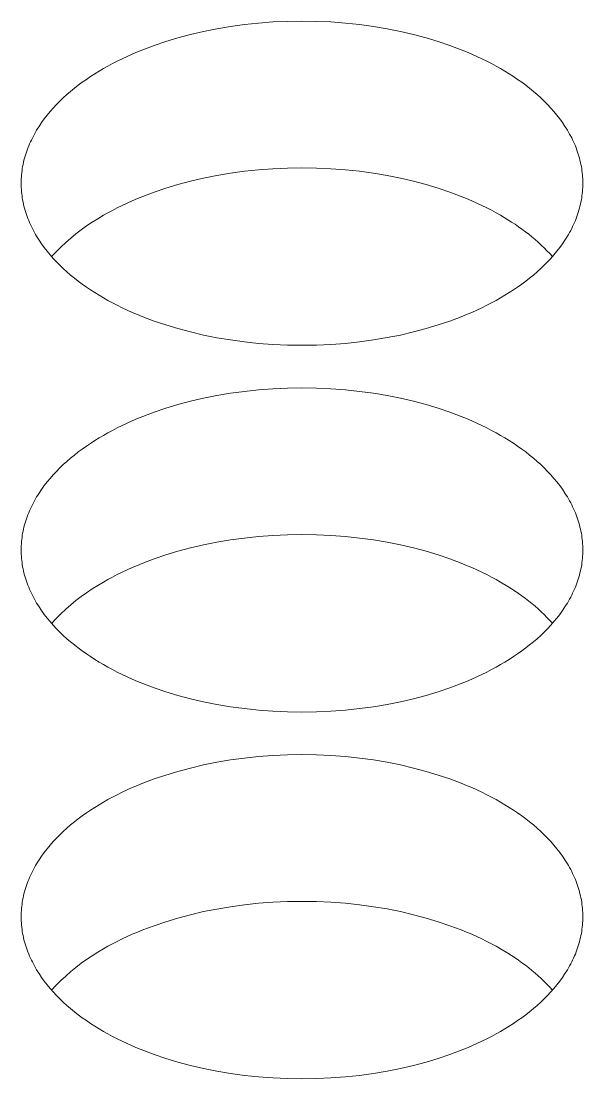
# Model space of a CAD drawing. Header units: millimetres. Extents: x 8434 to 10928, y 788 to 2545.
# Drawn here: x 9978.1 to 9988.6, y 2137.79 to 2157.56 of the extents above; entities that cross this region are included whole.
import ezdxf

# ---------------------------------------------------------------- set-up
doc = ezdxf.new("R2010")
doc.units = ezdxf.units.MM
doc.layers.add('ZANO_R', color=7, linetype='Continuous', lineweight=0)

msp = doc.modelspace()

# ---------------------------------------------------------------- linework, layer by layer
at = {"layer": 'ZANO_R'}
for p, q in [((9982.808, 2157.545), (9983.079, 2157.557)), ((9983.079, 2157.557), (9983.35, 2157.561)), ((9983.35, 2157.561), (9983.622, 2157.557)), ((9983.622, 2157.557), (9983.892, 2157.545)), ((9981.266, 2157.312), (9981.509, 2157.368)), ((9981.509, 2157.368), (9981.758, 2157.418)), ((9981.758, 2157.418), (9982.014, 2157.461)), ((9982.014, 2157.461), (9982.275, 2157.496)), ((9982.275, 2157.496), (9982.54, 2157.524)), ((9982.54, 2157.524), (9982.808, 2157.545)), ((9983.892, 2157.545), (9984.16, 2157.524)), ((9984.16, 2157.524), (9984.426, 2157.497)), ((9984.426, 2157.497), (9984.686, 2157.461)), ((9984.686, 2157.461), (9984.942, 2157.418)), ((9984.942, 2157.418), (9985.192, 2157.368)), ((9985.192, 2157.368), (9985.435, 2157.312)), ((9980.585, 2157.106), (9980.804, 2157.18)), ((9980.804, 2157.18), (9981.031, 2157.249)), ((9981.031, 2157.249), (9981.266, 2157.312)), ((9985.435, 2157.312), (9985.67, 2157.249)), ((9985.67, 2157.249), (9985.897, 2157.18)), ((9985.897, 2157.18), (9986.115, 2157.106)), ((9980.177, 2156.944), (9980.276, 2156.986)), ((9980.276, 2156.986), (9980.377, 2157.027)), ((9980.377, 2157.027), (9980.585, 2157.106)), ((9986.115, 2157.106), (9986.324, 2157.027)), ((9986.324, 2157.027), (9986.425, 2156.986)), ((9986.425, 2156.986), (9986.523, 2156.944)), ((9979.723, 2156.72), (9979.808, 2156.767)), ((9979.808, 2156.767), (9979.897, 2156.812)), ((9979.897, 2156.812), (9979.988, 2156.857)), ((9979.988, 2156.857), (9980.081, 2156.901)), ((9980.081, 2156.901), (9980.177, 2156.944)), ((9986.523, 2156.944), (9986.619, 2156.901)), ((9986.619, 2156.901), (9986.713, 2156.857)), ((9986.713, 2156.857), (9986.803, 2156.812)), ((9986.803, 2156.812), (9986.892, 2156.767)), ((9986.892, 2156.767), (9986.978, 2156.72)), ((9979.399, 2156.525), (9979.478, 2156.576)), ((9979.478, 2156.576), (9979.558, 2156.625)), ((9979.558, 2156.625), (9979.639, 2156.673)), ((9979.639, 2156.673), (9979.723, 2156.72)), ((9986.978, 2156.72), (9987.061, 2156.673)), ((9987.061, 2156.673), (9987.142, 2156.625)), ((9987.142, 2156.625), (9987.223, 2156.576)), ((9987.223, 2156.576), (9987.302, 2156.525)), ((9979.17, 2156.363), (9979.245, 2156.418)), ((9979.245, 2156.418), (9979.321, 2156.472)), ((9979.321, 2156.472), (9979.399, 2156.525)), ((9987.302, 2156.525), (9987.379, 2156.472)), ((9987.379, 2156.472), (9987.456, 2156.418)), ((9987.456, 2156.418), (9987.53, 2156.363)), ((9978.89, 2156.127), (9978.957, 2156.188)), ((9978.957, 2156.188), (9979.026, 2156.248)), ((9979.026, 2156.248), (9979.097, 2156.306)), ((9979.097, 2156.306), (9979.17, 2156.363)), ((9987.53, 2156.363), (9987.603, 2156.306)), ((9987.603, 2156.306), (9987.674, 2156.248)), ((9987.674, 2156.248), (9987.744, 2156.188)), ((9987.744, 2156.188), (9987.811, 2156.127)), ((9978.701, 2155.936), (9978.761, 2156.001)), ((9978.761, 2156.001), (9978.824, 2156.065)), ((9978.824, 2156.065), (9978.89, 2156.127)), ((9987.811, 2156.127), (9987.876, 2156.065)), ((9987.876, 2156.065), (9987.939, 2156.001)), ((9987.939, 2156.001), (9987.999, 2155.936)), ((9978.534, 2155.734), (9978.587, 2155.803)), ((9978.587, 2155.803), (9978.643, 2155.87)), ((9978.643, 2155.87), (9978.701, 2155.936)), ((9987.999, 2155.936), (9988.058, 2155.87)), ((9988.058, 2155.87), (9988.113, 2155.803)), ((9988.113, 2155.803), (9988.166, 2155.734)), ((9978.413, 2155.558), (9978.436, 2155.594)), ((9978.436, 2155.594), (9978.484, 2155.665)), ((9978.484, 2155.665), (9978.534, 2155.734)), ((9988.166, 2155.734), (9988.217, 2155.665)), ((9988.217, 2155.665), (9988.264, 2155.594)), ((9988.264, 2155.594), (9988.287, 2155.558)), ((9978.311, 2155.376), (9978.33, 2155.413)), ((9978.33, 2155.413), (9978.35, 2155.45)), ((9978.35, 2155.45), (9978.37, 2155.486)), ((9978.37, 2155.486), (9978.391, 2155.522)), ((9978.391, 2155.522), (9978.413, 2155.558)), ((9988.287, 2155.558), (9988.309, 2155.523)), ((9988.309, 2155.523), (9988.33, 2155.486)), ((9988.33, 2155.486), (9988.351, 2155.45)), ((9988.351, 2155.45), (9988.371, 2155.413)), ((9988.371, 2155.413), (9988.39, 2155.377)), ((9978.214, 2155.152), (9978.228, 2155.189)), ((9978.228, 2155.189), (9978.243, 2155.227)), ((9978.243, 2155.227), (9978.259, 2155.265)), ((9978.259, 2155.265), (9978.275, 2155.302)), ((9978.275, 2155.302), (9978.293, 2155.339)), ((9978.293, 2155.339), (9978.311, 2155.376)), ((9988.39, 2155.377), (9988.408, 2155.34)), ((9988.408, 2155.34), (9988.425, 2155.302)), ((9988.425, 2155.302), (9988.442, 2155.265)), ((9988.442, 2155.265), (9988.458, 2155.227)), ((9988.458, 2155.227), (9988.473, 2155.19)), ((9988.473, 2155.19), (9988.487, 2155.152)), ((9978.155, 2154.96), (9978.165, 2154.998)), ((9978.165, 2154.998), (9978.176, 2155.037)), ((9978.176, 2155.037), (9978.188, 2155.075)), ((9978.188, 2155.075), (9978.2, 2155.113)), ((9978.2, 2155.113), (9978.214, 2155.152)), ((9988.487, 2155.152), (9988.5, 2155.114)), ((9988.5, 2155.114), (9988.513, 2155.076)), ((9988.513, 2155.076), (9988.524, 2155.037)), ((9988.524, 2155.037), (9988.535, 2154.999)), ((9988.535, 2154.999), (9988.545, 2154.96)), ((9978.118, 2154.766), (9978.124, 2154.805)), ((9978.124, 2154.805), (9978.13, 2154.844)), ((9978.13, 2154.844), (9978.138, 2154.882)), ((9978.138, 2154.882), (9978.146, 2154.921)), ((9978.146, 2154.921), (9978.155, 2154.96)), ((9982.808, 2154.802), (9982.54, 2154.782)), ((9983.079, 2154.814), (9982.808, 2154.802)), ((9983.35, 2154.819), (9983.079, 2154.814)), ((9983.622, 2154.814), (9983.35, 2154.819)), ((9983.892, 2154.802), (9983.622, 2154.814)), ((9984.161, 2154.782), (9983.892, 2154.802)), ((9988.545, 2154.96), (9988.554, 2154.921)), ((9988.554, 2154.921), (9988.563, 2154.883)), ((9988.563, 2154.883), (9988.57, 2154.844)), ((9988.57, 2154.844), (9988.577, 2154.805)), ((9988.577, 2154.805), (9988.582, 2154.766)), ((9978.103, 2154.57), (9978.104, 2154.609)), ((9978.104, 2154.609), (9978.106, 2154.648)), ((9978.106, 2154.648), (9978.109, 2154.687)), ((9978.109, 2154.687), (9978.113, 2154.727)), ((9978.113, 2154.727), (9978.118, 2154.766)), ((9981.509, 2154.626), (9981.266, 2154.569)), ((9981.758, 2154.676), (9981.509, 2154.626)), ((9982.014, 2154.719), (9981.758, 2154.676)), ((9982.275, 2154.754), (9982.014, 2154.719)), ((9982.54, 2154.782), (9982.275, 2154.754)), ((9984.426, 2154.754), (9984.161, 2154.782)), ((9984.686, 2154.719), (9984.426, 2154.754)), ((9984.942, 2154.676), (9984.686, 2154.719)), ((9985.192, 2154.626), (9984.942, 2154.676)), ((9985.435, 2154.569), (9985.192, 2154.626)), ((9988.582, 2154.766), (9988.587, 2154.727)), ((9988.587, 2154.727), (9988.591, 2154.688)), ((9988.591, 2154.688), (9988.594, 2154.649)), ((9988.594, 2154.649), (9988.596, 2154.609)), ((9988.596, 2154.609), (9988.598, 2154.57)), ((9978.102, 2154.531), (9978.103, 2154.57)), ((9978.103, 2154.491), (9978.102, 2154.531)), ((9978.104, 2154.452), (9978.103, 2154.491)), ((9978.106, 2154.413), (9978.104, 2154.452)), ((9978.109, 2154.374), (9978.106, 2154.413)), ((9980.804, 2154.438), (9980.586, 2154.364)), ((9981.031, 2154.506), (9980.804, 2154.438)), ((9981.266, 2154.569), (9981.031, 2154.506)), ((9985.67, 2154.507), (9985.435, 2154.569)), ((9985.897, 2154.438), (9985.67, 2154.507)), ((9986.115, 2154.364), (9985.897, 2154.438)), ((9988.594, 2154.413), (9988.591, 2154.374)), ((9988.596, 2154.452), (9988.594, 2154.413)), ((9988.598, 2154.492), (9988.596, 2154.452)), ((9988.598, 2154.57), (9988.598, 2154.531)), ((9988.598, 2154.531), (9988.598, 2154.492)), ((9978.113, 2154.335), (9978.109, 2154.374)), ((9978.118, 2154.296), (9978.113, 2154.335)), ((9978.124, 2154.257), (9978.118, 2154.296)), ((9978.13, 2154.218), (9978.124, 2154.257)), ((9978.138, 2154.179), (9978.13, 2154.218)), ((9980.177, 2154.202), (9980.081, 2154.159)), ((9980.276, 2154.244), (9980.177, 2154.202)), ((9980.377, 2154.285), (9980.276, 2154.244)), ((9980.586, 2154.364), (9980.377, 2154.285)), ((9986.324, 2154.285), (9986.115, 2154.364)), ((9986.425, 2154.244), (9986.324, 2154.285)), ((9986.523, 2154.202), (9986.425, 2154.244)), ((9986.619, 2154.159), (9986.523, 2154.202)), ((9988.57, 2154.218), (9988.563, 2154.179)), ((9988.577, 2154.257), (9988.57, 2154.218)), ((9988.582, 2154.296), (9988.577, 2154.257)), ((9988.587, 2154.335), (9988.582, 2154.296)), ((9988.591, 2154.374), (9988.587, 2154.335)), ((9978.146, 2154.14), (9978.138, 2154.179)), ((9978.155, 2154.101), (9978.146, 2154.14)), ((9978.165, 2154.063), (9978.155, 2154.101)), ((9978.176, 2154.024), (9978.165, 2154.063)), ((9978.188, 2153.986), (9978.176, 2154.024)), ((9979.809, 2154.024), (9979.723, 2153.978)), ((9979.897, 2154.07), (9979.809, 2154.024)), ((9979.988, 2154.115), (9979.897, 2154.07)), ((9980.081, 2154.159), (9979.988, 2154.115)), ((9986.713, 2154.115), (9986.619, 2154.159)), ((9986.804, 2154.07), (9986.713, 2154.115)), ((9986.892, 2154.025), (9986.804, 2154.07)), ((9986.978, 2153.978), (9986.892, 2154.025)), ((9988.524, 2154.025), (9988.513, 2153.986)), ((9988.535, 2154.063), (9988.524, 2154.025)), ((9988.545, 2154.102), (9988.535, 2154.063)), ((9988.554, 2154.14), (9988.545, 2154.102)), ((9988.563, 2154.179), (9988.554, 2154.14)), ((9978.2, 2153.948), (9978.188, 2153.986)), ((9978.214, 2153.91), (9978.2, 2153.948)), ((9978.228, 2153.872), (9978.214, 2153.91)), ((9978.243, 2153.834), (9978.228, 2153.872)), ((9978.259, 2153.797), (9978.243, 2153.834)), ((9978.275, 2153.759), (9978.259, 2153.797)), ((9979.426, 2153.802), (9979.323, 2153.733)), ((9979.532, 2153.868), (9979.426, 2153.802)), ((9979.639, 2153.931), (9979.532, 2153.868)), ((9979.723, 2153.978), (9979.639, 2153.931)), ((9987.061, 2153.931), (9986.978, 2153.978)), ((9987.198, 2153.849), (9987.061, 2153.931)), ((9987.265, 2153.806), (9987.198, 2153.849)), ((9987.332, 2153.763), (9987.265, 2153.806)), ((9988.442, 2153.797), (9988.425, 2153.759)), ((9988.458, 2153.834), (9988.442, 2153.797)), ((9988.473, 2153.872), (9988.458, 2153.834)), ((9988.487, 2153.91), (9988.473, 2153.872)), ((9988.5, 2153.948), (9988.487, 2153.91)), ((9988.513, 2153.986), (9988.5, 2153.948)), ((9978.293, 2153.722), (9978.275, 2153.759)), ((9978.311, 2153.685), (9978.293, 2153.722)), ((9978.33, 2153.648), (9978.311, 2153.685)), ((9978.35, 2153.612), (9978.33, 2153.648)), ((9978.37, 2153.575), (9978.35, 2153.612)), ((9979.222, 2153.66), (9979.124, 2153.585)), ((9979.323, 2153.733), (9979.222, 2153.66)), ((9987.397, 2153.718), (9987.332, 2153.763)), ((9987.461, 2153.672), (9987.397, 2153.718)), ((9987.524, 2153.625), (9987.461, 2153.672)), ((9987.586, 2153.578), (9987.524, 2153.625)), ((9988.351, 2153.612), (9988.33, 2153.575)), ((9988.371, 2153.648), (9988.351, 2153.612)), ((9988.39, 2153.685), (9988.371, 2153.648)), ((9988.408, 2153.722), (9988.39, 2153.685)), ((9988.425, 2153.759), (9988.408, 2153.722)), ((9978.391, 2153.539), (9978.37, 2153.575)), ((9978.413, 2153.503), (9978.391, 2153.539)), ((9978.436, 2153.467), (9978.413, 2153.503)), ((9978.484, 2153.397), (9978.436, 2153.467)), ((9978.934, 2153.423), (9978.843, 2153.338)), ((9979.028, 2153.505), (9978.934, 2153.423)), ((9979.124, 2153.585), (9979.028, 2153.505)), ((9987.646, 2153.529), (9987.586, 2153.578)), ((9987.706, 2153.479), (9987.646, 2153.529)), ((9987.764, 2153.428), (9987.706, 2153.479)), ((9987.82, 2153.376), (9987.764, 2153.428)), ((9988.264, 2153.468), (9988.217, 2153.397)), ((9988.287, 2153.503), (9988.264, 2153.468)), ((9988.309, 2153.539), (9988.287, 2153.503)), ((9988.33, 2153.575), (9988.309, 2153.539)), ((9978.534, 2153.327), (9978.484, 2153.397)), ((9978.587, 2153.259), (9978.534, 2153.327)), ((9978.643, 2153.191), (9978.587, 2153.259)), ((9978.755, 2153.25), (9978.67, 2153.159)), ((9978.843, 2153.338), (9978.755, 2153.25)), ((9987.875, 2153.324), (9987.82, 2153.376)), ((9987.928, 2153.27), (9987.875, 2153.324)), ((9987.98, 2153.215), (9987.928, 2153.27)), ((9988.03, 2153.16), (9987.98, 2153.215)), ((9988.113, 2153.259), (9988.058, 2153.192)), ((9988.166, 2153.327), (9988.113, 2153.259)), ((9988.217, 2153.397), (9988.166, 2153.327)), ((9978.701, 2153.125), (9978.643, 2153.191)), ((9978.761, 2153.06), (9978.701, 2153.125)), ((9978.824, 2152.997), (9978.761, 2153.06)), ((9987.939, 2153.061), (9987.876, 2152.997)), ((9987.999, 2153.125), (9987.939, 2153.061)), ((9988.058, 2153.192), (9987.999, 2153.125)), ((9978.89, 2152.934), (9978.824, 2152.997)), ((9978.957, 2152.873), (9978.89, 2152.934)), ((9979.026, 2152.814), (9978.957, 2152.873)), ((9979.097, 2152.756), (9979.026, 2152.814)), ((9987.674, 2152.814), (9987.603, 2152.756)), ((9987.744, 2152.874), (9987.674, 2152.814)), ((9987.811, 2152.935), (9987.744, 2152.874)), ((9987.876, 2152.997), (9987.811, 2152.935)), ((9979.17, 2152.699), (9979.097, 2152.756)), ((9979.245, 2152.643), (9979.17, 2152.699)), ((9979.321, 2152.589), (9979.245, 2152.643)), ((9987.456, 2152.643), (9987.379, 2152.59)), ((9987.53, 2152.699), (9987.456, 2152.643)), ((9987.603, 2152.756), (9987.53, 2152.699)), ((9979.399, 2152.537), (9979.321, 2152.589)), ((9979.478, 2152.486), (9979.399, 2152.537)), ((9979.558, 2152.436), (9979.478, 2152.486)), ((9979.639, 2152.388), (9979.558, 2152.436)), ((9987.142, 2152.436), (9987.061, 2152.388)), ((9987.223, 2152.486), (9987.142, 2152.436)), ((9987.302, 2152.537), (9987.223, 2152.486)), ((9987.379, 2152.59), (9987.302, 2152.537)), ((9979.723, 2152.341), (9979.639, 2152.388)), ((9979.808, 2152.295), (9979.723, 2152.341)), ((9979.897, 2152.249), (9979.808, 2152.295)), ((9979.988, 2152.204), (9979.897, 2152.249)), ((9986.803, 2152.249), (9986.713, 2152.204)), ((9986.892, 2152.295), (9986.803, 2152.249)), ((9986.978, 2152.341), (9986.892, 2152.295)), ((9987.061, 2152.388), (9986.978, 2152.341)), ((9980.081, 2152.16), (9979.988, 2152.204)), ((9980.177, 2152.117), (9980.081, 2152.16)), ((9980.276, 2152.075), (9980.177, 2152.117)), ((9980.377, 2152.034), (9980.276, 2152.075)), ((9980.585, 2151.955), (9980.377, 2152.034)), ((9986.324, 2152.034), (9986.115, 2151.955)), ((9986.425, 2152.075), (9986.324, 2152.034)), ((9986.523, 2152.117), (9986.425, 2152.075)), ((9986.619, 2152.16), (9986.523, 2152.117)), ((9986.713, 2152.204), (9986.619, 2152.16)), ((9980.804, 2151.881), (9980.585, 2151.955)), ((9981.031, 2151.813), (9980.804, 2151.881)), ((9985.897, 2151.881), (9985.67, 2151.813)), ((9986.115, 2151.955), (9985.897, 2151.881)), ((9981.266, 2151.75), (9981.031, 2151.813)), ((9981.509, 2151.693), (9981.266, 2151.75)), ((9981.758, 2151.643), (9981.509, 2151.693)), ((9982.014, 2151.601), (9981.758, 2151.643)), ((9984.942, 2151.644), (9984.686, 2151.601)), ((9985.192, 2151.693), (9984.942, 2151.644)), ((9985.435, 2151.75), (9985.192, 2151.693)), ((9985.67, 2151.813), (9985.435, 2151.75)), ((9982.275, 2151.565), (9982.014, 2151.601)), ((9982.54, 2151.537), (9982.275, 2151.565)), ((9982.808, 2151.517), (9982.54, 2151.537)), ((9983.079, 2151.505), (9982.808, 2151.517)), ((9983.35, 2151.501), (9983.079, 2151.505)), ((9983.622, 2151.505), (9983.35, 2151.501)), ((9983.892, 2151.517), (9983.622, 2151.505)), ((9984.16, 2151.537), (9983.892, 2151.517)), ((9984.426, 2151.565), (9984.16, 2151.537)), ((9984.686, 2151.601), (9984.426, 2151.565)), ((9982.014, 2150.605), (9982.275, 2150.64)), ((9982.275, 2150.64), (9982.54, 2150.668)), ((9982.54, 2150.668), (9982.808, 2150.688)), ((9982.808, 2150.688), (9983.079, 2150.701)), ((9983.079, 2150.701), (9983.35, 2150.705)), ((9983.35, 2150.705), (9983.622, 2150.701)), ((9983.622, 2150.701), (9983.892, 2150.688)), ((9983.892, 2150.688), (9984.16, 2150.668)), ((9984.16, 2150.668), (9984.426, 2150.64)), ((9984.426, 2150.64), (9984.686, 2150.605)), ((9981.031, 2150.393), (9981.266, 2150.455)), ((9981.266, 2150.455), (9981.509, 2150.512)), ((9981.509, 2150.512), (9981.758, 2150.562)), ((9981.758, 2150.562), (9982.014, 2150.605)), ((9984.686, 2150.605), (9984.942, 2150.562)), ((9984.942, 2150.562), (9985.192, 2150.512)), ((9985.192, 2150.512), (9985.435, 2150.455)), ((9985.435, 2150.455), (9985.67, 2150.393)), ((9980.377, 2150.171), (9980.585, 2150.25)), ((9980.585, 2150.25), (9980.804, 2150.324)), ((9980.804, 2150.324), (9981.031, 2150.393)), ((9985.67, 2150.393), (9985.897, 2150.324)), ((9985.897, 2150.324), (9986.115, 2150.25)), ((9986.115, 2150.25), (9986.324, 2150.171)), ((9979.988, 2150.001), (9980.081, 2150.045)), ((9980.081, 2150.045), (9980.177, 2150.088)), ((9980.177, 2150.088), (9980.276, 2150.13)), ((9980.276, 2150.13), (9980.377, 2150.171)), ((9986.324, 2150.171), (9986.425, 2150.13)), ((9986.425, 2150.13), (9986.523, 2150.088)), ((9986.523, 2150.088), (9986.619, 2150.045)), ((9986.619, 2150.045), (9986.713, 2150.001)), ((9979.639, 2149.817), (9979.723, 2149.864)), ((9979.723, 2149.864), (9979.808, 2149.91)), ((9979.808, 2149.91), (9979.897, 2149.956)), ((9979.897, 2149.956), (9979.988, 2150.001)), ((9986.713, 2150.001), (9986.803, 2149.956)), ((9986.803, 2149.956), (9986.892, 2149.911)), ((9986.892, 2149.911), (9986.978, 2149.864)), ((9986.978, 2149.864), (9987.061, 2149.817)), ((9979.321, 2149.616), (9979.399, 2149.668)), ((9979.399, 2149.668), (9979.478, 2149.719)), ((9979.478, 2149.719), (9979.558, 2149.769)), ((9979.558, 2149.769), (9979.639, 2149.817)), ((9987.061, 2149.817), (9987.142, 2149.769)), ((9987.142, 2149.769), (9987.223, 2149.72)), ((9987.223, 2149.72), (9987.302, 2149.669)), ((9987.302, 2149.669), (9987.379, 2149.616)), ((9979.026, 2149.391), (9979.097, 2149.45)), ((9979.097, 2149.45), (9979.17, 2149.507)), ((9979.17, 2149.507), (9979.245, 2149.562)), ((9979.245, 2149.562), (9979.321, 2149.616)), ((9987.379, 2149.616), (9987.456, 2149.562)), ((9987.456, 2149.562), (9987.53, 2149.507)), ((9987.53, 2149.507), (9987.603, 2149.45)), ((9987.603, 2149.45), (9987.674, 2149.392)), ((9978.824, 2149.208), (9978.89, 2149.271)), ((9978.89, 2149.271), (9978.957, 2149.332)), ((9978.957, 2149.332), (9979.026, 2149.391)), ((9987.674, 2149.392), (9987.744, 2149.332)), ((9987.744, 2149.332), (9987.811, 2149.271)), ((9987.811, 2149.271), (9987.876, 2149.209)), ((9978.643, 2149.014), (9978.701, 2149.08)), ((9978.701, 2149.08), (9978.761, 2149.145)), ((9978.761, 2149.145), (9978.824, 2149.208)), ((9987.876, 2149.209), (9987.939, 2149.145)), ((9987.939, 2149.145), (9987.999, 2149.08)), ((9987.999, 2149.08), (9988.058, 2149.014)), ((9978.484, 2148.808), (9978.534, 2148.878)), ((9978.534, 2148.878), (9978.587, 2148.946)), ((9978.587, 2148.946), (9978.643, 2149.014)), ((9988.058, 2149.014), (9988.113, 2148.947)), ((9988.113, 2148.947), (9988.166, 2148.878)), ((9988.166, 2148.878), (9988.217, 2148.809)), ((9978.37, 2148.63), (9978.391, 2148.666)), ((9978.391, 2148.666), (9978.413, 2148.702)), ((9978.413, 2148.702), (9978.436, 2148.738)), ((9978.436, 2148.738), (9978.484, 2148.808)), ((9988.217, 2148.809), (9988.264, 2148.738)), ((9988.264, 2148.738), (9988.287, 2148.702)), ((9988.287, 2148.702), (9988.309, 2148.666)), ((9988.309, 2148.666), (9988.33, 2148.63)), ((9978.275, 2148.446), (9978.293, 2148.483)), ((9978.293, 2148.483), (9978.311, 2148.52)), ((9978.311, 2148.52), (9978.33, 2148.557)), ((9978.33, 2148.557), (9978.35, 2148.594)), ((9978.35, 2148.594), (9978.37, 2148.63)), ((9988.33, 2148.63), (9988.351, 2148.594)), ((9988.351, 2148.594), (9988.371, 2148.557)), ((9988.371, 2148.557), (9988.39, 2148.52)), ((9988.39, 2148.52), (9988.408, 2148.483)), ((9988.408, 2148.483), (9988.425, 2148.446)), ((9978.2, 2148.257), (9978.214, 2148.295)), ((9978.214, 2148.295), (9978.228, 2148.333)), ((9978.228, 2148.333), (9978.243, 2148.371)), ((9978.243, 2148.371), (9978.259, 2148.409)), ((9978.259, 2148.409), (9978.275, 2148.446)), ((9988.425, 2148.446), (9988.442, 2148.409)), ((9988.442, 2148.409), (9988.458, 2148.371)), ((9988.458, 2148.371), (9988.473, 2148.334)), ((9988.473, 2148.334), (9988.487, 2148.296)), ((9988.487, 2148.296), (9988.5, 2148.258)), ((9978.138, 2148.026), (9978.146, 2148.065)), ((9978.146, 2148.065), (9978.155, 2148.104)), ((9978.155, 2148.104), (9978.165, 2148.142)), ((9978.165, 2148.142), (9978.176, 2148.181)), ((9978.176, 2148.181), (9978.188, 2148.219)), ((9978.188, 2148.219), (9978.2, 2148.257)), ((9988.5, 2148.258), (9988.513, 2148.219)), ((9988.513, 2148.219), (9988.524, 2148.181)), ((9988.524, 2148.181), (9988.535, 2148.143)), ((9988.535, 2148.143), (9988.545, 2148.104)), ((9988.545, 2148.104), (9988.554, 2148.065)), ((9988.554, 2148.065), (9988.563, 2148.027)), ((9978.109, 2147.831), (9978.113, 2147.87)), ((9978.113, 2147.87), (9978.118, 2147.909)), ((9978.118, 2147.909), (9978.124, 2147.949)), ((9978.124, 2147.949), (9978.13, 2147.987)), ((9978.13, 2147.987), (9978.138, 2148.026)), ((9982.275, 2147.898), (9982.014, 2147.862)), ((9982.54, 2147.926), (9982.275, 2147.898)), ((9982.808, 2147.946), (9982.54, 2147.926)), ((9983.079, 2147.958), (9982.808, 2147.946)), ((9983.35, 2147.962), (9983.079, 2147.958)), ((9983.622, 2147.958), (9983.35, 2147.962)), ((9983.892, 2147.946), (9983.622, 2147.958)), ((9984.161, 2147.926), (9983.892, 2147.946)), ((9984.426, 2147.898), (9984.161, 2147.926)), ((9984.686, 2147.863), (9984.426, 2147.898)), ((9988.563, 2148.027), (9988.57, 2147.988)), ((9988.57, 2147.988), (9988.577, 2147.949)), ((9988.577, 2147.949), (9988.582, 2147.91)), ((9988.582, 2147.91), (9988.587, 2147.871)), ((9988.587, 2147.871), (9988.591, 2147.832)), ((9978.102, 2147.675), (9978.103, 2147.714)), ((9978.103, 2147.635), (9978.102, 2147.675)), ((9978.103, 2147.714), (9978.104, 2147.753)), ((9978.104, 2147.753), (9978.106, 2147.792)), ((9978.106, 2147.792), (9978.109, 2147.831)), ((9981.266, 2147.713), (9981.031, 2147.65)), ((9981.509, 2147.77), (9981.266, 2147.713)), ((9981.758, 2147.82), (9981.509, 2147.77)), ((9982.014, 2147.862), (9981.758, 2147.82)), ((9984.942, 2147.82), (9984.686, 2147.863)), ((9985.192, 2147.77), (9984.942, 2147.82)), ((9985.435, 2147.713), (9985.192, 2147.77)), ((9985.67, 2147.65), (9985.435, 2147.713)), ((9988.591, 2147.832), (9988.594, 2147.792)), ((9988.594, 2147.792), (9988.596, 2147.753)), ((9988.596, 2147.753), (9988.598, 2147.714)), ((9988.598, 2147.714), (9988.598, 2147.675)), ((9988.598, 2147.675), (9988.598, 2147.636)), ((9978.104, 2147.596), (9978.103, 2147.635)), ((9978.106, 2147.557), (9978.104, 2147.596)), ((9978.109, 2147.518), (9978.106, 2147.557)), ((9978.113, 2147.479), (9978.109, 2147.518)), ((9978.118, 2147.44), (9978.113, 2147.479)), ((9980.586, 2147.508), (9980.377, 2147.429)), ((9980.804, 2147.582), (9980.586, 2147.508)), ((9981.031, 2147.65), (9980.804, 2147.582)), ((9985.897, 2147.582), (9985.67, 2147.65)), ((9986.115, 2147.508), (9985.897, 2147.582)), ((9986.324, 2147.429), (9986.115, 2147.508)), ((9988.587, 2147.479), (9988.582, 2147.44)), ((9988.591, 2147.518), (9988.587, 2147.479)), ((9988.594, 2147.557), (9988.591, 2147.518)), ((9988.596, 2147.596), (9988.594, 2147.557)), ((9988.598, 2147.636), (9988.596, 2147.596)), ((9978.124, 2147.401), (9978.118, 2147.44)), ((9978.13, 2147.362), (9978.124, 2147.401)), ((9978.138, 2147.323), (9978.13, 2147.362)), ((9978.146, 2147.284), (9978.138, 2147.323)), ((9978.155, 2147.245), (9978.146, 2147.284)), ((9980.081, 2147.303), (9979.988, 2147.259)), ((9980.177, 2147.346), (9980.081, 2147.303)), ((9980.276, 2147.388), (9980.177, 2147.346)), ((9980.377, 2147.429), (9980.276, 2147.388)), ((9986.425, 2147.388), (9986.324, 2147.429)), ((9986.523, 2147.346), (9986.425, 2147.388)), ((9986.619, 2147.303), (9986.523, 2147.346)), ((9986.713, 2147.259), (9986.619, 2147.303)), ((9988.554, 2147.284), (9988.545, 2147.246)), ((9988.563, 2147.323), (9988.554, 2147.284)), ((9988.57, 2147.362), (9988.563, 2147.323)), ((9988.577, 2147.401), (9988.57, 2147.362)), ((9988.582, 2147.44), (9988.577, 2147.401)), ((9978.165, 2147.207), (9978.155, 2147.245)), ((9978.176, 2147.168), (9978.165, 2147.207)), ((9978.188, 2147.13), (9978.176, 2147.168)), ((9978.2, 2147.092), (9978.188, 2147.13)), ((9978.214, 2147.054), (9978.2, 2147.092)), ((9979.639, 2147.075), (9979.532, 2147.012)), ((9979.723, 2147.122), (9979.639, 2147.075)), ((9979.809, 2147.168), (9979.723, 2147.122)), ((9979.897, 2147.214), (9979.809, 2147.168)), ((9979.988, 2147.259), (9979.897, 2147.214)), ((9986.804, 2147.214), (9986.713, 2147.259)), ((9986.892, 2147.168), (9986.804, 2147.214)), ((9986.978, 2147.122), (9986.892, 2147.168)), ((9987.061, 2147.075), (9986.978, 2147.122)), ((9987.198, 2146.993), (9987.061, 2147.075)), ((9988.5, 2147.092), (9988.487, 2147.054)), ((9988.513, 2147.13), (9988.5, 2147.092)), ((9988.524, 2147.168), (9988.513, 2147.13)), ((9988.535, 2147.207), (9988.524, 2147.168)), ((9988.545, 2147.246), (9988.535, 2147.207)), ((9978.228, 2147.016), (9978.214, 2147.054)), ((9978.243, 2146.978), (9978.228, 2147.016)), ((9978.259, 2146.94), (9978.243, 2146.978)), ((9978.275, 2146.903), (9978.259, 2146.94)), ((9978.293, 2146.866), (9978.275, 2146.903)), ((9979.323, 2146.877), (9979.222, 2146.804)), ((9979.426, 2146.946), (9979.323, 2146.877)), ((9979.532, 2147.012), (9979.426, 2146.946)), ((9987.265, 2146.95), (9987.198, 2146.993)), ((9987.332, 2146.907), (9987.265, 2146.95)), ((9987.397, 2146.862), (9987.332, 2146.907)), ((9988.425, 2146.903), (9988.408, 2146.866)), ((9988.442, 2146.941), (9988.425, 2146.903)), ((9988.458, 2146.978), (9988.442, 2146.941)), ((9988.473, 2147.016), (9988.458, 2146.978)), ((9988.487, 2147.054), (9988.473, 2147.016)), ((9978.311, 2146.829), (9978.293, 2146.866)), ((9978.33, 2146.792), (9978.311, 2146.829)), ((9978.35, 2146.755), (9978.33, 2146.792)), ((9978.37, 2146.719), (9978.35, 2146.755)), ((9978.391, 2146.683), (9978.37, 2146.719)), ((9978.413, 2146.647), (9978.391, 2146.683)), ((9979.124, 2146.728), (9979.028, 2146.649)), ((9979.222, 2146.804), (9979.124, 2146.728)), ((9987.461, 2146.816), (9987.397, 2146.862)), ((9987.524, 2146.769), (9987.461, 2146.816)), ((9987.586, 2146.721), (9987.524, 2146.769)), ((9987.646, 2146.673), (9987.586, 2146.721)), ((9988.309, 2146.683), (9988.287, 2146.647)), ((9988.33, 2146.719), (9988.309, 2146.683)), ((9988.351, 2146.756), (9988.33, 2146.719)), ((9988.371, 2146.792), (9988.351, 2146.756)), ((9988.39, 2146.829), (9988.371, 2146.792)), ((9988.408, 2146.866), (9988.39, 2146.829)), ((9978.436, 2146.611), (9978.413, 2146.647)), ((9978.484, 2146.541), (9978.436, 2146.611)), ((9978.534, 2146.471), (9978.484, 2146.541)), ((9978.843, 2146.482), (9978.755, 2146.394)), ((9978.934, 2146.567), (9978.843, 2146.482)), ((9979.028, 2146.649), (9978.934, 2146.567)), ((9987.706, 2146.623), (9987.646, 2146.673)), ((9987.764, 2146.572), (9987.706, 2146.623)), ((9987.82, 2146.52), (9987.764, 2146.572)), ((9987.875, 2146.467), (9987.82, 2146.52)), ((9988.217, 2146.541), (9988.166, 2146.471)), ((9988.264, 2146.611), (9988.217, 2146.541)), ((9988.287, 2146.647), (9988.264, 2146.611)), ((9978.587, 2146.403), (9978.534, 2146.471)), ((9978.643, 2146.335), (9978.587, 2146.403)), ((9978.701, 2146.269), (9978.643, 2146.335)), ((9978.755, 2146.394), (9978.67, 2146.303)), ((9987.928, 2146.414), (9987.875, 2146.467)), ((9987.98, 2146.359), (9987.928, 2146.414)), ((9988.03, 2146.304), (9987.98, 2146.359)), ((9988.058, 2146.336), (9987.999, 2146.269)), ((9988.113, 2146.403), (9988.058, 2146.336)), ((9988.166, 2146.471), (9988.113, 2146.403)), ((9978.761, 2146.204), (9978.701, 2146.269)), ((9978.824, 2146.141), (9978.761, 2146.204)), ((9978.89, 2146.078), (9978.824, 2146.141)), ((9987.876, 2146.141), (9987.811, 2146.078)), ((9987.939, 2146.204), (9987.876, 2146.141)), ((9987.999, 2146.269), (9987.939, 2146.204)), ((9978.957, 2146.017), (9978.89, 2146.078)), ((9979.026, 2145.958), (9978.957, 2146.017)), ((9979.097, 2145.899), (9979.026, 2145.958)), ((9979.17, 2145.843), (9979.097, 2145.899)), ((9987.603, 2145.9), (9987.53, 2145.843)), ((9987.674, 2145.958), (9987.603, 2145.9)), ((9987.744, 2146.017), (9987.674, 2145.958)), ((9987.811, 2146.078), (9987.744, 2146.017)), ((9979.245, 2145.787), (9979.17, 2145.843)), ((9979.321, 2145.733), (9979.245, 2145.787)), ((9979.399, 2145.681), (9979.321, 2145.733)), ((9987.379, 2145.733), (9987.302, 2145.681)), ((9987.456, 2145.787), (9987.379, 2145.733)), ((9987.53, 2145.843), (9987.456, 2145.787)), ((9979.478, 2145.63), (9979.399, 2145.681)), ((9979.558, 2145.58), (9979.478, 2145.63)), ((9979.639, 2145.532), (9979.558, 2145.58)), ((9979.723, 2145.485), (9979.639, 2145.532)), ((9987.061, 2145.532), (9986.978, 2145.485)), ((9987.142, 2145.58), (9987.061, 2145.532)), ((9987.223, 2145.63), (9987.142, 2145.58)), ((9987.302, 2145.681), (9987.223, 2145.63)), ((9979.808, 2145.439), (9979.723, 2145.485)), ((9979.897, 2145.393), (9979.808, 2145.439)), ((9979.988, 2145.348), (9979.897, 2145.393)), ((9980.081, 2145.304), (9979.988, 2145.348)), ((9980.177, 2145.261), (9980.081, 2145.304)), ((9986.619, 2145.304), (9986.523, 2145.261)), ((9986.713, 2145.348), (9986.619, 2145.304)), ((9986.803, 2145.393), (9986.713, 2145.348)), ((9986.892, 2145.439), (9986.803, 2145.393)), ((9986.978, 2145.485), (9986.892, 2145.439)), ((9980.276, 2145.219), (9980.177, 2145.261)), ((9980.377, 2145.178), (9980.276, 2145.219)), ((9980.585, 2145.099), (9980.377, 2145.178)), ((9980.804, 2145.025), (9980.585, 2145.099)), ((9986.115, 2145.099), (9985.897, 2145.025)), ((9986.324, 2145.178), (9986.115, 2145.099)), ((9986.425, 2145.219), (9986.324, 2145.178)), ((9986.523, 2145.261), (9986.425, 2145.219)), ((9981.031, 2144.957), (9980.804, 2145.025)), ((9981.266, 2144.894), (9981.031, 2144.957)), ((9985.67, 2144.957), (9985.435, 2144.894)), ((9985.897, 2145.025), (9985.67, 2144.957)), ((9981.509, 2144.837), (9981.266, 2144.894)), ((9981.758, 2144.787), (9981.509, 2144.837)), ((9982.014, 2144.744), (9981.758, 2144.787)), ((9982.275, 2144.709), (9982.014, 2144.744)), ((9982.54, 2144.681), (9982.275, 2144.709)), ((9984.426, 2144.709), (9984.16, 2144.681)), ((9984.686, 2144.745), (9984.426, 2144.709)), ((9984.942, 2144.787), (9984.686, 2144.745)), ((9985.192, 2144.837), (9984.942, 2144.787)), ((9985.435, 2144.894), (9985.192, 2144.837)), ((9982.808, 2144.661), (9982.54, 2144.681)), ((9983.079, 2144.649), (9982.808, 2144.661)), ((9983.35, 2144.645), (9983.079, 2144.649)), ((9983.622, 2144.649), (9983.35, 2144.645)), ((9983.892, 2144.661), (9983.622, 2144.649)), ((9984.16, 2144.681), (9983.892, 2144.661)), ((9981.758, 2143.706), (9982.014, 2143.749)), ((9982.014, 2143.749), (9982.275, 2143.784)), ((9982.275, 2143.784), (9982.54, 2143.812)), ((9982.54, 2143.812), (9982.808, 2143.832)), ((9982.808, 2143.832), (9983.079, 2143.844)), ((9983.079, 2143.844), (9983.35, 2143.849)), ((9983.35, 2143.849), (9983.622, 2143.844)), ((9983.622, 2143.844), (9983.892, 2143.832)), ((9983.892, 2143.832), (9984.16, 2143.812)), ((9984.16, 2143.812), (9984.426, 2143.784)), ((9984.426, 2143.784), (9984.686, 2143.749)), ((9984.686, 2143.749), (9984.942, 2143.706)), ((9980.804, 2143.468), (9981.031, 2143.536)), ((9981.031, 2143.536), (9981.266, 2143.599)), ((9981.266, 2143.599), (9981.509, 2143.656)), ((9981.509, 2143.656), (9981.758, 2143.706)), ((9984.942, 2143.706), (9985.192, 2143.656)), ((9985.192, 2143.656), (9985.435, 2143.599)), ((9985.435, 2143.599), (9985.67, 2143.537)), ((9985.67, 2143.537), (9985.897, 2143.468)), ((9980.377, 2143.315), (9980.585, 2143.394)), ((9980.585, 2143.394), (9980.804, 2143.468)), ((9985.897, 2143.468), (9986.115, 2143.394)), ((9986.115, 2143.394), (9986.324, 2143.315)), ((9979.897, 2143.1), (9979.988, 2143.145)), ((9979.988, 2143.145), (9980.081, 2143.189)), ((9980.081, 2143.189), (9980.177, 2143.232)), ((9980.177, 2143.232), (9980.276, 2143.274)), ((9980.276, 2143.274), (9980.377, 2143.315)), ((9986.324, 2143.315), (9986.425, 2143.274)), ((9986.425, 2143.274), (9986.523, 2143.232)), ((9986.523, 2143.232), (9986.619, 2143.189)), ((9986.619, 2143.189), (9986.713, 2143.145)), ((9986.713, 2143.145), (9986.803, 2143.1)), ((9979.558, 2142.913), (9979.639, 2142.961)), ((9979.639, 2142.961), (9979.723, 2143.008)), ((9979.723, 2143.008), (9979.808, 2143.054)), ((9979.808, 2143.054), (9979.897, 2143.1)), ((9986.803, 2143.1), (9986.892, 2143.055)), ((9986.892, 2143.055), (9986.978, 2143.008)), ((9986.978, 2143.008), (9987.061, 2142.961)), ((9987.061, 2142.961), (9987.142, 2142.913)), ((9979.245, 2142.706), (9979.321, 2142.76)), ((9979.321, 2142.76), (9979.399, 2142.812)), ((9979.399, 2142.812), (9979.478, 2142.863)), ((9979.478, 2142.863), (9979.558, 2142.913)), ((9987.142, 2142.913), (9987.223, 2142.863)), ((9987.223, 2142.863), (9987.302, 2142.812)), ((9987.302, 2142.812), (9987.379, 2142.76)), ((9987.379, 2142.76), (9987.456, 2142.706)), ((9978.957, 2142.476), (9979.026, 2142.535)), ((9979.026, 2142.535), (9979.097, 2142.594)), ((9979.097, 2142.594), (9979.17, 2142.65)), ((9979.17, 2142.65), (9979.245, 2142.706)), ((9987.456, 2142.706), (9987.53, 2142.651)), ((9987.53, 2142.651), (9987.603, 2142.594)), ((9987.603, 2142.594), (9987.674, 2142.536)), ((9987.674, 2142.536), (9987.744, 2142.476)), ((9978.761, 2142.289), (9978.824, 2142.352)), ((9978.824, 2142.352), (9978.89, 2142.415)), ((9978.89, 2142.415), (9978.957, 2142.476)), ((9987.744, 2142.476), (9987.811, 2142.415)), ((9987.811, 2142.415), (9987.876, 2142.353)), ((9987.876, 2142.353), (9987.939, 2142.289)), ((9978.587, 2142.09), (9978.643, 2142.158)), ((9978.643, 2142.158), (9978.701, 2142.224)), ((9978.701, 2142.224), (9978.761, 2142.289)), ((9987.939, 2142.289), (9987.999, 2142.224)), ((9987.999, 2142.224), (9988.058, 2142.158)), ((9988.058, 2142.158), (9988.113, 2142.091)), ((9978.436, 2141.882), (9978.484, 2141.952)), ((9978.484, 2141.952), (9978.534, 2142.022)), ((9978.534, 2142.022), (9978.587, 2142.09)), ((9988.113, 2142.091), (9988.166, 2142.022)), ((9988.166, 2142.022), (9988.217, 2141.953)), ((9988.217, 2141.953), (9988.264, 2141.882)), ((9978.33, 2141.701), (9978.35, 2141.738)), ((9978.35, 2141.738), (9978.37, 2141.774)), ((9978.37, 2141.774), (9978.391, 2141.81)), ((9978.391, 2141.81), (9978.413, 2141.846)), ((9978.413, 2141.846), (9978.436, 2141.882)), ((9988.264, 2141.882), (9988.287, 2141.846)), ((9988.287, 2141.846), (9988.309, 2141.81)), ((9988.309, 2141.81), (9988.33, 2141.774)), ((9988.33, 2141.774), (9988.351, 2141.738)), ((9988.351, 2141.738), (9988.371, 2141.701)), ((9978.243, 2141.515), (9978.259, 2141.552)), ((9978.259, 2141.552), (9978.275, 2141.59)), ((9978.275, 2141.59), (9978.293, 2141.627)), ((9978.293, 2141.627), (9978.311, 2141.664)), ((9978.311, 2141.664), (9978.33, 2141.701)), ((9988.371, 2141.701), (9988.39, 2141.664)), ((9988.39, 2141.664), (9988.408, 2141.627)), ((9988.408, 2141.627), (9988.425, 2141.59)), ((9988.425, 2141.59), (9988.442, 2141.553)), ((9988.442, 2141.553), (9988.458, 2141.515)), ((9978.176, 2141.325), (9978.188, 2141.363)), ((9978.188, 2141.363), (9978.2, 2141.401)), ((9978.2, 2141.401), (9978.214, 2141.439)), ((9978.214, 2141.439), (9978.228, 2141.477)), ((9978.228, 2141.477), (9978.243, 2141.515)), ((9988.458, 2141.515), (9988.473, 2141.477)), ((9988.473, 2141.477), (9988.487, 2141.44)), ((9988.487, 2141.44), (9988.5, 2141.401)), ((9988.5, 2141.401), (9988.513, 2141.363)), ((9988.513, 2141.363), (9988.524, 2141.325)), ((9978.13, 2141.131), (9978.138, 2141.17)), ((9978.138, 2141.17), (9978.146, 2141.209)), ((9978.146, 2141.209), (9978.155, 2141.248)), ((9978.155, 2141.248), (9978.165, 2141.286)), ((9978.165, 2141.286), (9978.176, 2141.325)), ((9988.524, 2141.325), (9988.535, 2141.286)), ((9988.535, 2141.286), (9988.545, 2141.248)), ((9988.545, 2141.248), (9988.554, 2141.209)), ((9988.554, 2141.209), (9988.563, 2141.17)), ((9988.563, 2141.17), (9988.57, 2141.132)), ((9978.106, 2140.936), (9978.109, 2140.975)), ((9978.109, 2140.975), (9978.113, 2141.014)), ((9978.113, 2141.014), (9978.118, 2141.053)), ((9978.118, 2141.053), (9978.124, 2141.092)), ((9978.124, 2141.092), (9978.13, 2141.131)), ((9981.758, 2140.963), (9981.509, 2140.914)), ((9982.014, 2141.006), (9981.758, 2140.963)), ((9982.275, 2141.042), (9982.014, 2141.006)), ((9982.54, 2141.07), (9982.275, 2141.042)), ((9982.808, 2141.09), (9982.54, 2141.07)), ((9983.079, 2141.102), (9982.808, 2141.09)), ((9983.35, 2141.106), (9983.079, 2141.102)), ((9983.622, 2141.102), (9983.35, 2141.106)), ((9983.892, 2141.09), (9983.622, 2141.102)), ((9984.161, 2141.07), (9983.892, 2141.09)), ((9984.426, 2141.042), (9984.161, 2141.07)), ((9984.686, 2141.006), (9984.426, 2141.042)), ((9984.942, 2140.964), (9984.686, 2141.006)), ((9985.192, 2140.914), (9984.942, 2140.964)), ((9988.57, 2141.132), (9988.577, 2141.093)), ((9988.577, 2141.093), (9988.582, 2141.054)), ((9988.582, 2141.054), (9988.587, 2141.015)), ((9988.587, 2141.015), (9988.591, 2140.975)), ((9988.591, 2140.975), (9988.594, 2140.936)), ((9978.102, 2140.818), (9978.103, 2140.858)), ((9978.103, 2140.779), (9978.102, 2140.818)), ((9978.103, 2140.858), (9978.104, 2140.897)), ((9978.104, 2140.74), (9978.103, 2140.779)), ((9978.104, 2140.897), (9978.106, 2140.936)), ((9981.031, 2140.794), (9980.804, 2140.726)), ((9981.266, 2140.857), (9981.031, 2140.794)), ((9981.509, 2140.914), (9981.266, 2140.857)), ((9985.435, 2140.857), (9985.192, 2140.914)), ((9985.67, 2140.794), (9985.435, 2140.857)), ((9985.897, 2140.726), (9985.67, 2140.794)), ((9988.594, 2140.936), (9988.596, 2140.897)), ((9988.596, 2140.897), (9988.598, 2140.858)), ((9988.598, 2140.779), (9988.596, 2140.74)), ((9988.598, 2140.858), (9988.598, 2140.819)), ((9988.598, 2140.819), (9988.598, 2140.779)), ((9978.106, 2140.701), (9978.104, 2140.74)), ((9978.109, 2140.662), (9978.106, 2140.701)), ((9978.113, 2140.622), (9978.109, 2140.662)), ((9978.118, 2140.583), (9978.113, 2140.622)), ((9978.124, 2140.544), (9978.118, 2140.583)), ((9980.377, 2140.573), (9980.276, 2140.532)), ((9980.586, 2140.652), (9980.377, 2140.573)), ((9980.804, 2140.726), (9980.586, 2140.652)), ((9986.115, 2140.652), (9985.897, 2140.726)), ((9986.324, 2140.573), (9986.115, 2140.652)), ((9986.425, 2140.532), (9986.324, 2140.573)), ((9988.582, 2140.584), (9988.577, 2140.545)), ((9988.587, 2140.623), (9988.582, 2140.584)), ((9988.591, 2140.662), (9988.587, 2140.623)), ((9988.594, 2140.701), (9988.591, 2140.662)), ((9988.596, 2140.74), (9988.594, 2140.701)), ((9978.13, 2140.505), (9978.124, 2140.544)), ((9978.138, 2140.467), (9978.13, 2140.505)), ((9978.146, 2140.428), (9978.138, 2140.467)), ((9978.155, 2140.389), (9978.146, 2140.428)), ((9978.165, 2140.351), (9978.155, 2140.389)), ((9979.897, 2140.358), (9979.809, 2140.312)), ((9979.988, 2140.403), (9979.897, 2140.358)), ((9980.081, 2140.447), (9979.988, 2140.403)), ((9980.177, 2140.49), (9980.081, 2140.447)), ((9980.276, 2140.532), (9980.177, 2140.49)), ((9986.523, 2140.49), (9986.425, 2140.532)), ((9986.619, 2140.447), (9986.523, 2140.49)), ((9986.713, 2140.403), (9986.619, 2140.447)), ((9986.804, 2140.358), (9986.713, 2140.403)), ((9986.892, 2140.312), (9986.804, 2140.358)), ((9988.545, 2140.389), (9988.535, 2140.351)), ((9988.554, 2140.428), (9988.545, 2140.389)), ((9988.563, 2140.467), (9988.554, 2140.428)), ((9988.57, 2140.506), (9988.563, 2140.467)), ((9988.577, 2140.545), (9988.57, 2140.506)), ((9978.176, 2140.312), (9978.165, 2140.351)), ((9978.188, 2140.274), (9978.176, 2140.312)), ((9978.2, 2140.236), (9978.188, 2140.274)), ((9978.214, 2140.198), (9978.2, 2140.236)), ((9978.228, 2140.16), (9978.214, 2140.198)), ((9978.243, 2140.122), (9978.228, 2140.16)), ((9979.532, 2140.156), (9979.426, 2140.09)), ((9979.639, 2140.219), (9979.532, 2140.156)), ((9979.723, 2140.266), (9979.639, 2140.219)), ((9979.809, 2140.312), (9979.723, 2140.266)), ((9986.978, 2140.266), (9986.892, 2140.312)), ((9987.061, 2140.219), (9986.978, 2140.266)), ((9987.198, 2140.137), (9987.061, 2140.219)), ((9988.473, 2140.16), (9988.458, 2140.122)), ((9988.487, 2140.198), (9988.473, 2140.16)), ((9988.5, 2140.236), (9988.487, 2140.198)), ((9988.513, 2140.274), (9988.5, 2140.236)), ((9988.524, 2140.312), (9988.513, 2140.274)), ((9988.535, 2140.351), (9988.524, 2140.312)), ((9978.259, 2140.084), (9978.243, 2140.122)), ((9978.275, 2140.047), (9978.259, 2140.084)), ((9978.293, 2140.01), (9978.275, 2140.047)), ((9978.311, 2139.973), (9978.293, 2140.01)), ((9978.33, 2139.936), (9978.311, 2139.973)), ((9979.323, 2140.021), (9979.222, 2139.948)), ((9979.426, 2140.09), (9979.323, 2140.021)), ((9987.265, 2140.094), (9987.198, 2140.137)), ((9987.332, 2140.05), (9987.265, 2140.094)), ((9987.397, 2140.006), (9987.332, 2140.05)), ((9987.461, 2139.96), (9987.397, 2140.006)), ((9987.524, 2139.913), (9987.461, 2139.96)), ((9988.39, 2139.973), (9988.371, 2139.936)), ((9988.408, 2140.01), (9988.39, 2139.973)), ((9988.425, 2140.047), (9988.408, 2140.01)), ((9988.442, 2140.085), (9988.425, 2140.047)), ((9988.458, 2140.122), (9988.442, 2140.085)), ((9978.35, 2139.899), (9978.33, 2139.936)), ((9978.37, 2139.863), (9978.35, 2139.899)), ((9978.391, 2139.827), (9978.37, 2139.863)), ((9978.413, 2139.791), (9978.391, 2139.827)), ((9978.436, 2139.755), (9978.413, 2139.791)), ((9979.028, 2139.793), (9978.934, 2139.711)), ((9979.124, 2139.872), (9979.028, 2139.793)), ((9979.222, 2139.948), (9979.124, 2139.872)), ((9987.586, 2139.865), (9987.524, 2139.913)), ((9987.646, 2139.816), (9987.586, 2139.865)), ((9987.706, 2139.767), (9987.646, 2139.816)), ((9987.764, 2139.716), (9987.706, 2139.767)), ((9988.287, 2139.791), (9988.264, 2139.755)), ((9988.309, 2139.827), (9988.287, 2139.791)), ((9988.33, 2139.863), (9988.309, 2139.827)), ((9988.351, 2139.899), (9988.33, 2139.863)), ((9988.371, 2139.936), (9988.351, 2139.899)), ((9978.484, 2139.685), (9978.436, 2139.755)), ((9978.534, 2139.615), (9978.484, 2139.685)), ((9978.587, 2139.546), (9978.534, 2139.615)), ((9978.843, 2139.626), (9978.755, 2139.538)), ((9978.934, 2139.711), (9978.843, 2139.626)), ((9987.82, 2139.664), (9987.764, 2139.716)), ((9987.875, 2139.611), (9987.82, 2139.664)), ((9987.928, 2139.558), (9987.875, 2139.611)), ((9988.166, 2139.615), (9988.113, 2139.547)), ((9988.217, 2139.685), (9988.166, 2139.615)), ((9988.264, 2139.755), (9988.217, 2139.685)), ((9978.643, 2139.479), (9978.587, 2139.546)), ((9978.701, 2139.413), (9978.643, 2139.479)), ((9978.755, 2139.538), (9978.67, 2139.447)), ((9978.761, 2139.348), (9978.701, 2139.413)), ((9987.98, 2139.503), (9987.928, 2139.558)), ((9987.999, 2139.413), (9987.939, 2139.348)), ((9988.03, 2139.448), (9987.98, 2139.503)), ((9988.058, 2139.479), (9987.999, 2139.413)), ((9988.113, 2139.547), (9988.058, 2139.479)), ((9978.824, 2139.284), (9978.761, 2139.348)), ((9978.89, 2139.222), (9978.824, 2139.284)), ((9978.957, 2139.161), (9978.89, 2139.222)), ((9987.811, 2139.222), (9987.744, 2139.161)), ((9987.876, 2139.285), (9987.811, 2139.222)), ((9987.939, 2139.348), (9987.876, 2139.285)), ((9979.026, 2139.101), (9978.957, 2139.161)), ((9979.097, 2139.043), (9979.026, 2139.101)), ((9979.17, 2138.986), (9979.097, 2139.043)), ((9979.245, 2138.931), (9979.17, 2138.986)), ((9987.53, 2138.987), (9987.456, 2138.931)), ((9987.603, 2139.043), (9987.53, 2138.987)), ((9987.674, 2139.102), (9987.603, 2139.043)), ((9987.744, 2139.161), (9987.674, 2139.102)), ((9979.321, 2138.877), (9979.245, 2138.931)), ((9979.399, 2138.825), (9979.321, 2138.877)), ((9979.478, 2138.774), (9979.399, 2138.825)), ((9979.558, 2138.724), (9979.478, 2138.774)), ((9987.223, 2138.774), (9987.142, 2138.724)), ((9987.302, 2138.825), (9987.223, 2138.774)), ((9987.379, 2138.877), (9987.302, 2138.825)), ((9987.456, 2138.931), (9987.379, 2138.877)), ((9979.639, 2138.676), (9979.558, 2138.724)), ((9979.723, 2138.629), (9979.639, 2138.676)), ((9979.808, 2138.582), (9979.723, 2138.629)), ((9979.897, 2138.537), (9979.808, 2138.582)), ((9986.892, 2138.583), (9986.803, 2138.537)), ((9986.978, 2138.629), (9986.892, 2138.583)), ((9987.061, 2138.676), (9986.978, 2138.629)), ((9987.142, 2138.724), (9987.061, 2138.676)), ((9979.988, 2138.492), (9979.897, 2138.537)), ((9980.081, 2138.448), (9979.988, 2138.492)), ((9980.177, 2138.405), (9980.081, 2138.448)), ((9980.276, 2138.363), (9980.177, 2138.405)), ((9986.523, 2138.405), (9986.425, 2138.363)), ((9986.619, 2138.448), (9986.523, 2138.405)), ((9986.713, 2138.492), (9986.619, 2138.448)), ((9986.803, 2138.537), (9986.713, 2138.492)), ((9980.377, 2138.322), (9980.276, 2138.363)), ((9980.585, 2138.243), (9980.377, 2138.322)), ((9980.804, 2138.169), (9980.585, 2138.243)), ((9986.115, 2138.243), (9985.897, 2138.169)), ((9986.324, 2138.322), (9986.115, 2138.243)), ((9986.425, 2138.363), (9986.324, 2138.322)), ((9981.031, 2138.1), (9980.804, 2138.169)), ((9981.266, 2138.038), (9981.031, 2138.1)), ((9981.509, 2137.981), (9981.266, 2138.038)), ((9981.758, 2137.931), (9981.509, 2137.981)), ((9985.192, 2137.981), (9984.942, 2137.931)), ((9985.435, 2138.038), (9985.192, 2137.981)), ((9985.67, 2138.101), (9985.435, 2138.038)), ((9985.897, 2138.169), (9985.67, 2138.101)), ((9982.014, 2137.888), (9981.758, 2137.931)), ((9982.275, 2137.853), (9982.014, 2137.888)), ((9982.54, 2137.825), (9982.275, 2137.853)), ((9982.808, 2137.805), (9982.54, 2137.825)), ((9983.079, 2137.793), (9982.808, 2137.805)), ((9983.35, 2137.788), (9983.079, 2137.793)), ((9983.622, 2137.793), (9983.35, 2137.788)), ((9983.892, 2137.805), (9983.622, 2137.793)), ((9984.16, 2137.825), (9983.892, 2137.805)), ((9984.426, 2137.853), (9984.16, 2137.825)), ((9984.686, 2137.888), (9984.426, 2137.853)), ((9984.942, 2137.931), (9984.686, 2137.888))]:
    msp.add_line(p, q, dxfattribs=at)

doc.saveas('drawing.dxf')
